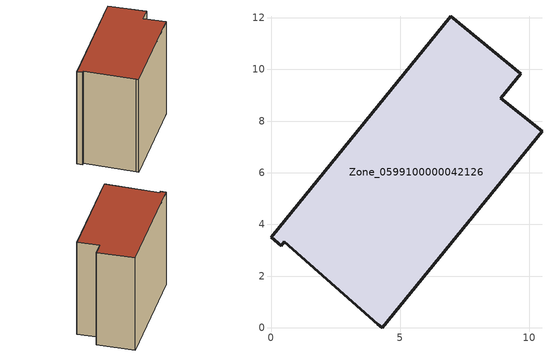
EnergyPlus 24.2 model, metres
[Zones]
Zone_0599100000042126
 floor ground (C_G): 0.4,3.18 0,3.5 6.96,12.06 9.67,9.84 8.9,8.89 10.49,7.6 4.31,0 4.14,0.14 0.51,3.33 z0
 wall outside (C_F): 4.31,0 10.49,7.6 8.9,8.89 9.67,9.84 6.96,12.06 0,3.5 0.4,3.18 0.51,3.33 4.14,0.14 4.31,0 z0:9.48
 roof outside (C_R): 4.14,0.14 4.31,0 10.49,7.6 8.9,8.89 9.67,9.84 6.96,12.06 0,3.5 0.4,3.18 0.51,3.33 z9.48
[BUILDING]
Pand.0599100000042126: North Axis=0; Terrain=City; Loads Convergence Tolerance Value=0.04; Temperature Convergence Tolerance Value=0.4; Solar Distribution=FullExterior; Maximum Number of Warmup Days=25; Minimum Number of Warmup Days=1
[Site:Location]
Rotterdam.The.Hague.AP_ZH_NLD Design_Conditions: Latitude=51.96; Longitude=4.45; Time Zone=1; Elevation=-4.5
[SITE:GROUNDTEMPERATURE:BUILDINGSURFACE]
18, 18, 18, 18, 18, 18, 18, 18, 18, 18, 18, 18
[MATERIAL] Thermal Absorptance=0.9; Solar Absorptance=0.7; Visible Absorptance=0.7
Name | Roughness | Thickness | Conductivity | Density | Specific Heat
G.TI.1946 | MediumSmooth | 0.15 | 1 | 540 | 1210
F.TI.1946 | Rough | 0.3 | 0.857143 | 1920 | 840
R.TI.1946 | MediumRough | 0.2 | 0.1 | 1500 | 1000
[CONSTRUCTION]
C_G: G.TI.1946
C_F: F.TI.1946
C_R: R.TI.1946
[ZONE]
Zone_0599100000042126: Type=1; Multiplier=1; Ceiling Height=Autocalculate; Volume=Autocalculate; Floor Area=autocalculate; Part of Total Floor Area=Yes
[ZONEINFILTRATION:DESIGNFLOWRATE]
Infil_Zone_0599100000042126: Zone or ZoneList or Space or SpaceList=Zone_0599100000042126; Schedule=AlwaysOn; Design Flow Rate Calculation Method=Flow/Area; Flow Rate per Floor Area=0.003; Constant Term Coefficient=1; Temperature Term Coefficient=0; Velocity Term Coefficient=0; Velocity Squared Term Coefficient=0
[HVACTEMPLATE:ZONE:IDEALLOADSAIRSYSTEM]
Zone_0599100000042126: Maximum Heating Supply Air Temperature=50; Minimum Cooling Supply Air Temperature=13; Maximum Heating Supply Air Humidity Ratio=0.0156; Minimum Cooling Supply Air Humidity Ratio=0.0077; Heating Limit=NoLimit; Cooling Limit=NoLimit; Dehumidification Control Type=ConstantSensibleHeatRatio; Cooling Sensible Heat Ratio=0.7; Dehumidification Setpoint=60; Humidification Control Type=None; Humidification Setpoint=30; Outdoor Air Method=None; Outdoor Air Flow Rate per Person=0.00944; Outdoor Air Flow Rate per Zone Floor Area=0; Outdoor Air Flow Rate per Zone=0; Demand Controlled Ventilation Type=None; Outdoor Air Economizer Type=NoEconomizer; Heat Recovery Type=None; Sensible Heat Recovery Effectiveness=0.7; Latent Heat Recovery Effectiveness=0.65
[ZONECONTROL:THERMOSTAT]
ThermostatControl_Zone_0599100000042126: Zone or ZoneList=Zone_0599100000042126; Control Type Schedule=DualSetpointControlType; Control 1=Thermostat_Zone_0599100000042126; Temperature Difference Between Cutout And Setpoint=0
[THERMOSTATSETPOINT:DUALSETPOINT]
Thermostat_Zone_0599100000042126: Heating Setpoint Temperature Schedule=HeatingSetpoint_Zone_0599100000042126; Cooling Setpoint Temperature Schedule=CoolingSetpoint_Zone_0599100000042126
[SCHEDULE:COMPACT]
HeatingSetpoint_Zone_0599100000042126: Through: 12/31, For: AllDays, Until: 24:00, 21
CoolingSetpoint_Zone_0599100000042126: Through: 12/31, For: AllDays, Until: 24:00, 24
DualSetpointControlType: Through: 12/31, For: AllDays, Until: 24:00, 4
AlwaysOn: Through: 12/31, For: AllDays, Until: 24:00, 1
